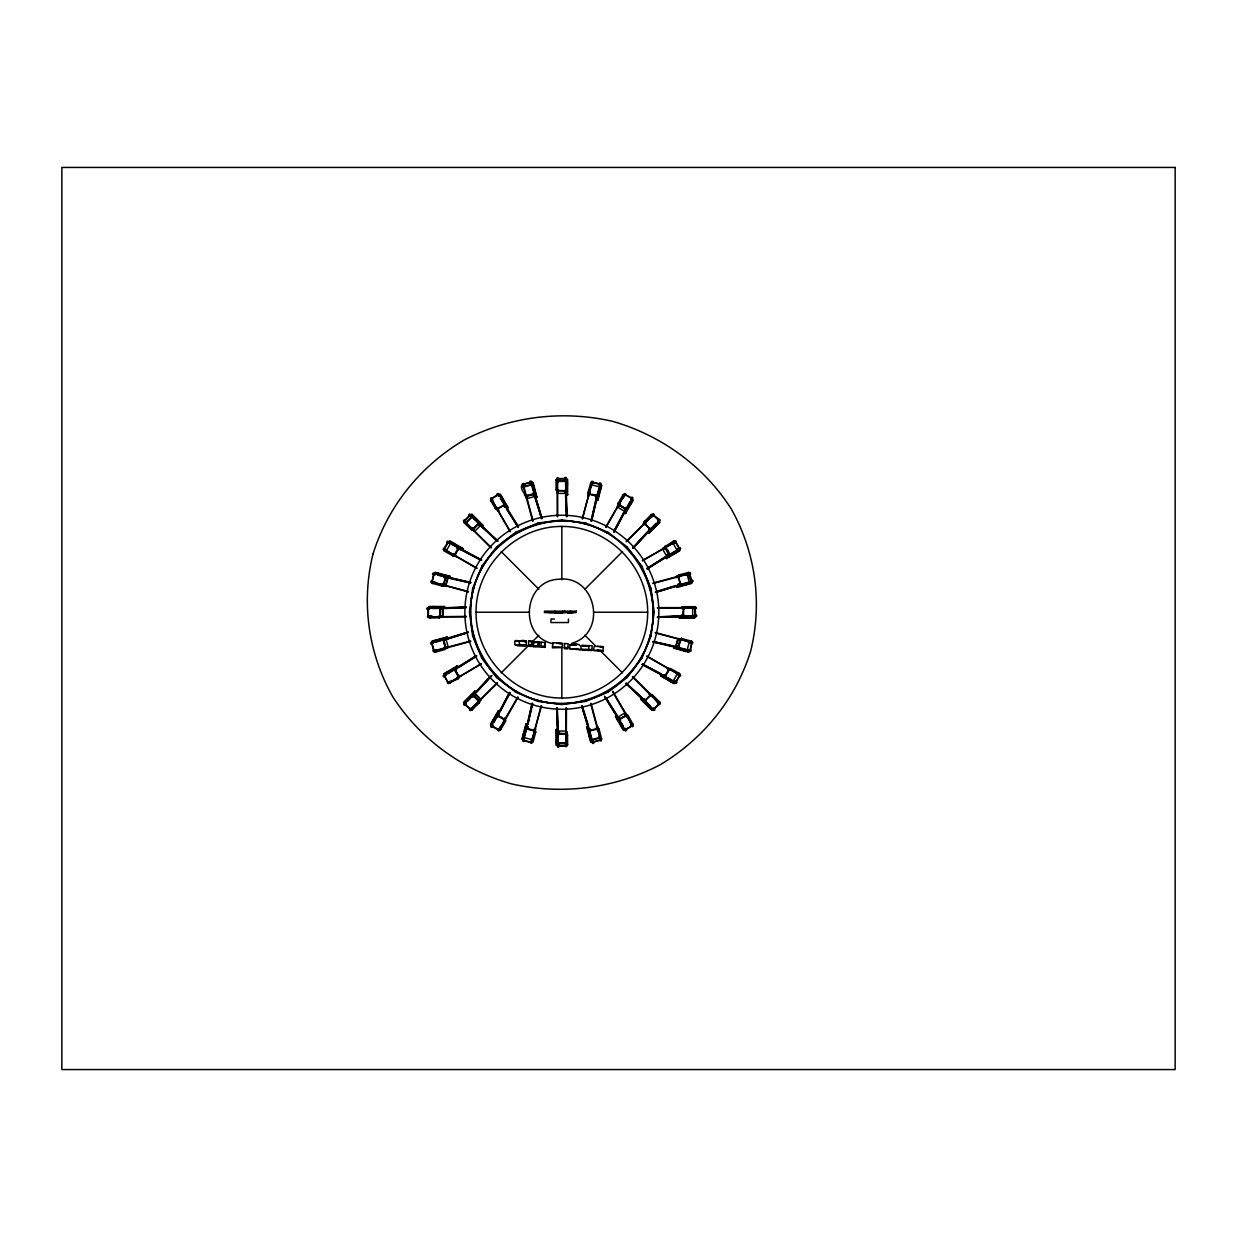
<?xml version="1.0" encoding="UTF-8"?>
<svg xmlns="http://www.w3.org/2000/svg" width="1237" height="1237" viewBox="0 0 1237 1237"><rect width="100%" height="100%" fill="white"/><g stroke="black" fill="none" stroke-linecap="round" stroke-linejoin="round"><path stroke-width="1.5" d="M465.56 704.162L465.545 702.539M466.133 703.142L464.401 705.322L463.581 704.502L474.591 693.493M474.606 695.101L475.178 694.096L472.89 696.833L472.07 696.014M650.987 529.111L649.116 530.982L648.513 530.379L650.245 528.214M648.513 530.379L649.1 529.374M657.574 521.334L659.306 519.153L660.11 519.973L658.161 521.937L658.146 520.313M428.28 608.31L428.961 606.934L444.562 606.934M695.426 616.165L694.73 617.557L679.098 617.557M448.505 683.35L481.147 663.635M481.379 664.037L448.428 683.04L444.176 675.108M535.621 732.397L535.374 731.268M674.134 542.347L675.541 541.528L679.933 549.135M499.934 730.448L498.65 730.046L517.654 697.096M618.222 503.428L618.577 504.851L626.324 509.335L632.323 498.944L624.639 494.243L631.04 497.676M440.511 607.846L440.279 616.861L440.047 607.846M440.279 616.629L439.8 617.464M440.542 616.567L438.996 618.005M683.798 606.656L695.194 606.748L695.658 616.629L683.195 616.629L684.03 606.656M683.427 607.846L684.015 606.872M470.601 640.998L433.909 650.832L435.702 652.023M691.777 580.153L689.071 572.36L678.433 575.066M519.184 644.616L526.173 645.173L526.436 641.245C517.329 637.735 516.169 646.765 526.436 645.59C523.344 645.436 512.304 648.033 515.18 640.967L519.447 641.369M545.022 647.353L533.271 646.564L533.781 641.74L545.13 642.513L544.852 646.441L541.667 646.657L545.022 647.353L545.285 643.426M544.852 646.441L537.739 645.961L538.002 642.034M539.193 646.302L539.456 642.374M540.925 646.178L541.188 642.25M569.979 648.404C567.288 641.323 584.513 642.792 580.369 649.765L569.685 648.807L577.385 648.652L580.369 649.765M588.534 646.348L581.916 645.436L592.183 645.729L591.858 650.538L581.869 649.935L588.163 650.353L581.653 649.363L588.565 649.549L588.843 645.498M594.564 646.302L603.254 646.704L602.976 650.631L596.992 650.229L603.146 651.11L593.389 650.399L594.147 646.626M556.078 480.095L557.284 478.905L566.237 478.889M567.628 744.38L566.237 745.586L556.65 745.385L556.542 729.49M492.666 726.799L498.743 730.309L500.784 729.567M618.407 505.052L618.16 503.954M622.922 494.908L625.056 494.321L623.247 494.383L618.005 503.521M479.415 702.585L479.106 701.023L479.43 702.415M445.861 647.987L444.949 649.425M458.556 676.948L459.298 676.453L458.339 678.649M688.159 572.437C692.627 574.757 684.649 571.123 691.792 581.962M677.984 576.102L680.644 584.946L678.355 575.762M440.295 607.955L440.248 617.093M535.714 732.103L533.054 741.968L531.462 742.617L541.126 705.647M588.534 493.919L597.502 496.161L600.718 484.131L591.982 481.966L582.581 518.829M440.032 617.727L429.084 618.005L428.048 616.799L466.272 616.397M695.24 607.784L694.158 606.47M695.611 607.908L694.034 607.846M541.574 705.755L531.322 742.478L533.224 741.38M466.272 616.861L428.218 616.846L428.048 607.846M664.532 546.909L673.809 540.94L675.495 541.559M644.106 522.215L644.755 521.179M644.492 521.581L644.709 523.174M476.044 612.238C475.75 566.314 515.922 526.142 561.845 526.436C607.769 526.142 647.941 566.314 647.662 612.238C647.941 658.161 607.769 698.333 561.845 698.039C515.922 698.333 475.75 658.161 476.044 612.238L529.328 612.238M598.275 496.841L588.395 493.563L588.023 492.311L591.054 482.028L600.594 484.579M677.876 576.055L678.417 575.22M443.712 585.364L443.666 585.348M443.526 585.07L442.073 586.075L431.728 583.153L433.739 573.365M680.164 639.405L681.556 638.354M496.764 714.445L505.376 720.212M566.237 490.888L556.619 490.409M468.452 591.518L431.558 581.746L432.177 582.24M655.254 632.957L692.163 642.405L689.968 651.11L691.962 641.323L681.092 638.4M505.454 721.357L505.577 720.15M557.238 516.649L557.238 478.611L566.237 478.425M557.624 478.796L557.701 516.649M567.52 734.793L567.613 744.999L566.237 746.05L566.469 707.827M618.237 503.119L618.005 504M692.132 642.73L655.378 632.509M557.238 478.704L556.093 479.477L556.078 489.233M454.474 555.846L458.958 547.759L448.165 541.528L443.696 549.29L443.99 550.852L453.453 556.109L454.907 555.629L454.226 555.104L458.556 547.527M476.987 568.046L443.805 549.151L476.755 568.448M444.516 551.161L443.959 549.475L448.567 541.76M472.627 529.22C473.4 529.652 471.962 531.307 477.575 524.241M651.064 695.256L650.415 694.684L651.358 694.792M646.704 656.43L679.933 675.155L676.423 681.417M627.468 715.156L618.732 719.517M532.652 521.102L522.818 484.363L531.462 481.858L534.678 493.888L525.802 496.424M522.076 486.095L523.205 484.193L533.101 520.993M600.888 740.113L591.054 703.374M679.175 673.315L679.701 675.448L679.701 673.624M464.463 520.978L464.323 522.88M659.367 701.595L659.568 703.745L653.368 709.961M510.061 531.771L491.043 498.82L497.228 495.047M498.975 494.568L491.398 498.882L490.78 500.676M495.774 509.242L490.548 500.289L491.151 498.557L510.464 531.539M624.948 730.309L633.267 724.975L628.118 715.481M523.266 484.332L523.406 485.693M527.689 724.557L532.142 703.637M527.967 724.403L532.59 703.745M591.1 520.731L595.739 500.073M591.549 520.839L596.188 500.181M632.215 725.748L612.47 691.607M524.333 736.185L532.096 703.219M524.782 736.309L532.544 703.343M591.162 521.133L598.924 488.167M591.595 521.256L599.373 488.29M492.311 499.176L491.476 500.042M625.102 713.78L626.417 716.671M631.396 725.299L632.231 724.434M449.974 576.767L434.589 572.746L431.883 582.148L432.718 583.617M432.007 582.472L432.424 581.375M434.481 573.705L434.063 574.803L435.486 573.983M434.496 574.587L434.713 573.782M432.563 582.612L432.811 581.73M432.749 582.658L432.734 581.467M433.491 582.859L433.708 582.055M433.708 582.921L433.893 581.777L431.141 581.034L430.847 582.163L445.258 586.013M434.821 583.23L435.037 582.411M435.409 583.385L435.625 582.565L432.038 581.514M438.099 574.061L438.331 573.164M439.924 574.54L440.156 573.659M445.32 585.163L442.351 584.05L445.475 585.209L445.104 585.982M444.408 576.38L444.114 577.493L444.516 576.396M442.166 585.194L442.459 584.08M442.614 585.302L442.831 584.498M446.464 578.112L447.624 578.112L444.887 577.694L445.181 576.581M444.995 577.725L445.289 576.612M443.217 585.472L445.985 575.994M443.526 585.549L445.768 576.597M445.66 577.895L445.954 576.782L432.811 573.272L432.517 574.385L435.269 574.803M446.341 576.272L446.572 575.375M444.145 585.719L444.361 584.9M444.671 585.859L444.903 585.055M446.851 577.895L447.856 577.292M445.877 584.266L448.026 576.241M446.31 584.39L448.459 576.365M449.201 577.03L449.433 576.133M449.928 576.272L449.68 577.169L434.744 573.164L434.991 572.267L450.098 576.318M445.305 648.884L443.495 639.405M525.926 724.001L521.875 739.107L522.772 739.339L526.823 724.233M526.374 724.109L522.323 739.216L523.483 740.252M523.421 738.69L525.756 729.969M582.132 518.72L592.384 481.997M523.746 738.056L525.988 729.675M526.22 728.794L526.9 726.243L527.72 726.459L527.333 729.103M589.74 492.666L588.889 495.867L588.116 495.496L591.935 481.239L593.049 481.533L591.92 484.517M592.569 482.415L591.518 486.017L590.714 485.801M590.049 492.743L588.92 495.712M524.426 739.989L523.591 738.597L522.88 741.272L523.993 741.566L524.411 738.814M527.735 727.619L527.72 726.459M596.389 495.264L595.77 497.63L596.791 498.233L599.064 489.775M595.987 498.016L595.971 496.857M596.481 496.114L597.502 495.573M599.296 485.662L599.713 482.909L600.826 483.203L600.1 485.878L599.28 484.487M533.657 731.732L534.384 728.995L535.636 728.825L531.771 743.236L530.658 742.942L531.771 739.973M531.137 742.061L532.173 738.458L532.992 738.69M533.951 731.825L534.817 728.608L535.59 728.98M596.883 500.243L600.935 485.136L601.816 485.383L597.78 500.475L596.93 500.073M597.332 500.367L601.368 485.26L600.208 484.224M678.402 575.592L677.891 576.597M673.778 648.203L674.01 647.307M674.273 648.343L674.505 647.446M675.232 648.111L677.381 640.086M675.68 648.234L677.83 640.209M676.624 647.384L677.242 646.363M678.804 639.421L679.02 638.617M679.345 639.575L679.561 638.756M677.118 649.1L677.366 648.203M680.164 638.926L677.922 647.879L687.865 650.538M678.263 647.492L680.551 639.019M678.835 646.302L680.984 638.895M680.876 639.977L681.092 639.173M683.535 650.817L683.783 649.935M685.36 651.311L685.607 650.415M688.298 641.106L688.081 641.91L691.669 642.962M688.653 642.065L688.87 641.261M686.829 651.219L688.978 643.194M689.983 641.555L689.813 642.699L692.55 643.441L692.859 642.312L678.448 638.462L678.603 639.699L681.355 640.426M689.999 642.42L690.215 641.616M688.437 649.672L688.22 650.492L690.88 651.203L691.189 650.09L688.437 649.672L689.597 649.672M690.957 641.817L690.973 643.008M690.895 642.745L691.127 641.864M688.994 650.708L689.21 649.889M478.951 703.296L479.569 702.415M644.647 521.287L644.4 523.715L644.663 522.725M445.444 674.536L445.737 675.696L443.635 676.917L443.047 675.928L452.046 670.732M456.128 669.696L456.53 668.135L454.242 669.464M456.948 668.877L454.814 670.469M678.247 549.939L677.953 548.78L680.072 547.558L680.644 548.548L667.176 556.341L666.882 555.166L669.681 553.558M666.743 555.599L667.563 554.779M677.83 549.213L678.649 548.378M642.328 560.454L675.541 541.729L642.544 560.84M689.859 650.6L688.916 651.775L673.732 647.709M428.327 616.397L428.512 607.846M590.482 483.095L592.291 481.92M445.691 648.915L445.165 649.363M607.553 533.085L607.908 532.235L585.859 523.096L585.503 523.962C538.342 511.005 485.94 541.249 473.57 588.58C460.612 635.756 490.873 688.159 538.203 700.513C585.364 713.471 637.766 683.226 650.136 635.895C663.094 588.719 632.834 536.317 585.503 523.962L585.627 523.035L561.969 519.927L561.845 520.839L561.737 519.927L538.08 523.035L538.203 523.962L537.848 523.096L515.798 532.235L516.154 533.085L515.597 532.358L496.655 546.878L497.228 547.604L496.485 547.048L481.966 565.974L482.693 566.546L481.842 566.19L472.72 588.224L473.57 588.58L472.658 588.456L469.534 612.114L470.462 612.238L469.534 612.361L472.658 636.019L473.57 635.895A91.399 91.399 0 0 0 607.553 691.39L608.109 692.117L627.035 677.598L626.479 676.871L627.205 677.428L641.74 658.501L640.998 657.929L641.848 658.285L650.987 636.251L650.136 635.895L651.049 636.019L654.157 612.361L653.244 612.238L654.157 612.114L651.049 588.456L650.136 588.58L650.987 588.224L641.848 566.19L640.998 566.546L641.74 565.974L627.205 547.048L626.479 547.604A91.399 91.399 0 0 1 607.553 691.39L607.908 692.241L585.859 701.379L585.503 700.513L585.627 701.441L561.969 704.549L561.845 703.637L561.737 704.549L538.08 701.441L538.203 700.513L537.848 701.379L515.798 692.241L516.154 691.39L515.597 692.117L496.655 677.598L497.228 676.871L496.485 677.428L481.966 658.501L482.693 657.929L481.842 658.285L472.72 636.251L473.555 635.756A91.368 91.368 0 0 1 607.522 533.132L608.109 532.358L627.035 546.878L626.479 547.604M626.896 510.201L618.407 504.572M665.15 676.948L669.681 668.815M675.139 682.716L679.886 675.062L646.936 656.027M479.368 702.74L471.606 710.378L465.375 704.997M679.886 675.325L678.525 674.536M531.292 742.339L522.988 740.344L531.462 742.617M443.217 585.178L442.166 585.951M472.72 529.977L479.152 523.328L470.338 514.515L464.107 521.009L490.996 547.914M626.247 715.125L618.948 719.919M653.043 709.636L659.166 703.436M499.686 711.584L509.505 692.828M500.088 711.816L509.907 693.06M613.799 531.415L623.618 512.659M614.201 531.647L624.02 512.891M493.517 722.253L509.567 692.426M493.919 722.485L509.969 692.643M613.738 531.833L629.772 501.99M614.14 532.049L630.174 502.222M523.947 485.028L522.911 485.646M527.039 497.784L526.514 494.645M599.667 737.886L600.177 741.025L601.306 740.731L600.084 736.17L599.265 736.386L600.161 740.02M599.759 739.448L600.795 738.829M678.324 575.344L679.02 574.88M448.134 543.012L449 542.177M444.64 550.171L444.408 548.965M444.794 550.264L445.088 549.089M449.278 543.306L449.696 542.579L447.299 541.203L446.727 542.193L449.278 543.306L448.583 542.904M445.815 550.836L446.14 549.692L443.681 548.269L443.093 549.274L447.191 551.64L447.608 550.898M447.067 549.444L451.227 542.239M452.201 543.321L452.649 542.533M453.84 544.28L454.288 543.476M453.237 555.135L453.824 554.13M457.211 548.254L457.798 547.249M454.18 555.676L459.824 547.202M458.494 548.996L459.082 547.991M459.592 547.589L460.04 546.8M459.221 549.414L460.087 548.579M460.35 549.707L460.782 548.981L457.69 547.202L457.118 548.192L460.35 549.707L459.669 549.305M462.143 549.073L462.607 548.269M462.592 549.321L463.04 548.532L449.649 540.801L449.201 541.59L462.731 549.414M498.233 710.888L490.409 724.434L491.213 724.897L499.021 711.352M498.635 711.12L490.811 724.666L491.661 725.949M619.01 503.536L617.356 506.397L618.593 506.567L620.015 504.108M605.651 527.148L624.639 494.243M606.037 527.379L624.948 494.166M619.737 503.954L618.083 506.83L617.433 506.273M625.118 494.8L623.185 498.001L622.458 497.568L624.809 493.486L625.814 494.058L623.958 496.64M491.537 727.217L491.213 726.088M492.635 725.949L492.187 724.403M499.037 714.862L498.588 713.316L490.811 726.784L491.816 727.371L492.929 724.82M624.376 510.742L625.891 507.495L626.896 508.082L625.102 511.159L624.67 509.613M630.777 499.655L631.891 497.104L632.896 497.691L631.504 500.088L631.071 498.526M503.691 720.367L505.113 717.908L506.273 718.202M498.573 729.675L500.521 726.49L501.248 726.908M503.954 720.522L505.624 717.646L506.35 718.078M627.7 506.675L630.36 502.083M498.743 730.309L499.547 728.918M504.742 719.919L505.191 719.145L505.423 720.723M518.056 697.328L498.882 730.99L497.892 730.418L499.733 727.835M624.67 513.123L632.494 499.578L633.298 500.042L625.474 513.587M625.072 513.355L632.586 498.944M505.577 721.248L500.351 730.217M660.651 675.943L661.115 675.155L674.505 682.886L674.041 683.674L660.496 675.866M661.099 676.206L661.548 675.402M665.32 676.871L665.893 675.881L663.341 674.768L662.924 675.495L676.407 683.272L676.979 682.283L674.861 681.061L674.01 681.896M667.269 668.475L667.686 667.748L670.562 669.403M667.825 667.825L667.516 668.985L669.975 670.408M663.62 675.897L664.47 675.062M663.65 677.675L664.114 676.886M669.232 668.629L664.748 676.716L675.541 682.948L676.283 681.881M669.403 680.999L669.866 680.195M671.042 681.943L671.505 681.154M676.098 673.577L676.515 672.835L680.597 675.201L680.025 676.206L677.443 674.351M672.48 682.236L676.639 675.031M677.613 674.443L677.891 673.639M678.897 674.211L678.603 675.387M679.067 674.304L679.299 675.51M674.706 682.298L675.557 681.463M432.502 643.704L433.29 642.297M433.507 643.101L430.924 644.121L430.615 643.008L445.645 638.972L445.629 640.178L443.279 640.812M444.856 640.379L445.861 639.792M680.427 583.663L680.721 584.776L678.046 585.503L678.062 584.297L681.2 583.462M677.83 584.684L678.835 584.096M690.2 581.375L692.782 580.354L693.076 581.467L690.416 582.194L691.205 580.787M680.335 639.065L681.541 638.524M448.134 542.053L449.418 541.203L462.963 549.012M675.572 682.422L674.366 683.319L660.728 675.464M428.327 616.846L429.703 618.005M454.366 555.243L453.531 555.738M442.537 608.558L442.583 615.237M690.988 640.859L692.117 642.374M470.338 709.636L497.197 682.762M626.494 541.713L653.383 514.592L651.652 514.283L644.415 521.504M626.169 541.389L653.368 514.515C651.188 514.917 657.264 516.37 659.568 520.731L650.755 529.529L644.121 523.112M472.611 693.957L479.307 701.642M651.079 530.518L644.4 522.834M618.407 505.036L618.438 504.062M464.169 520.762L491.321 547.589M658.424 702.616L659.445 703.791L659.955 702.322M669.743 669.047L669.031 668.784M566.237 733.819L566.762 734.144M525.555 495.759C528.848 499.16 517.282 486.93 522.988 484.162M476.09 692.117L490.424 676.531M476.415 692.442L492.063 675.448M632.942 547.62L647.291 532.034M633.267 547.945L647.616 532.358M592.245 742.617L601.661 739.618L599.141 729.119L597.425 728.299L598.646 728.84M566.438 745.911L566.237 744.427M467.385 700.822L490.594 676.16M467.71 701.147L490.919 676.484M632.772 547.991L655.997 523.328M633.112 548.316L656.321 523.653M565.541 744.921L566.701 744.597M464.524 521.04L470.663 514.839M469.936 515.953L470.972 515.365M464.834 522.076L465.421 521.024M470.941 516.525L471.544 515.922L469.596 513.973L468.777 514.793L470.941 516.525L470.385 515.953M465.653 522.895L466.256 521.875L464.262 519.865L463.442 520.684L466.782 524.024L467.37 523.421L464.787 520.731M466.906 521.535L472.781 515.659M467.23 521.875L473.106 515.984M471.73 528.972L472.534 528.153M471.513 529.652L480.126 523.004M478.394 524.411L479.198 523.591M478.982 524.998L480.033 524.411M473.879 531.121L474.467 530.085L472.457 528.075L471.637 528.895L473.987 531.23M477.822 523.839L480.002 525.57L480.59 524.983L478.719 523.096M475.719 530.348L481.595 524.473M474.869 691.066L463.798 702.121L464.463 702.771L475.518 691.715L474.745 691.189M475.194 691.39L464.138 702.446L464.617 703.915M464.138 703.745L472.936 694.947L479.585 701.364M645.791 522.632L643.456 524.967L642.853 524.38L653.399 513.834L654.218 514.638L652.208 516.649L651.311 515.922M653.368 515.18L650.662 517.762L650.059 517.159M646.023 522.849L644.013 524.859L642.962 524.272M501.171 672.913L528.647 645.436M531.23 642.853L538.853 635.23M584.854 589.245L622.52 551.563M477.683 701.626L480.142 699.616M470.338 709.311L473.044 706.714L473.632 707.317M477.899 701.843L480.25 699.508L480.729 700.204M470.323 709.883L497.521 683.087M480.853 700.096L470.292 710.641L469.488 709.837L471.483 707.827L472.519 708.43M648.513 533.085L659.568 522.029L659.074 520.561M648.837 533.41L659.893 522.354L659.244 521.705L648.188 532.76L648.961 533.286M641.446 698.704L640.797 699.353L651.729 710.285L652.378 709.636L641.323 698.58M646.363 701.116L645.544 701.936L646.441 701.209L644.152 698.92L643.101 699.508L654.11 710.502L654.93 709.682L653.198 707.966L652.162 708.554M649.827 693.354L649.116 693.833L651.466 696.184M643.673 700.065L644.724 699.477M643.58 701.472L650.971 694.514M651.265 694.792L644.632 701.317M645.791 700.559L644.972 701.379L645.884 700.637M656.924 700.451L656.321 701.054L658.919 703.745M658.873 702.4L658.285 703.451M652.719 709.11L653.77 708.538L652.981 709.373M658.594 703.76L659.336 702.863M428.76 609.145L429.888 607.985M429.888 608.836L427.121 609.145L427.121 607.985L435.362 607.846M441.563 609.145L442.691 607.985L439.924 607.985M442.691 608.836L439.924 609.145M693.818 616.49L694.143 615.33L696.57 615.33L696.57 616.49L681.015 616.49L681.34 615.33L683.767 615.33M681.015 615.639L682.144 615.33M693.818 615.639L694.931 615.33L694.854 616.49M470.168 515.009L471.637 514.515L482.693 525.57M653.399 709.59L652.131 710.007L640.998 698.905M665.367 545.826C662.352 550.017 668.382 545.733 669.526 555.135M651.203 514.716L652.904 514.731L659.244 521.055M472.488 709.76L470.802 709.744L464.463 703.42M675.448 541.852L673.407 541.172M675.201 541.466L679.53 549.367M442.908 585.921L441.856 586.013M454.505 668.088L458.973 677.242M669.202 556.403L669.109 554.856M669.82 668.707L663.975 677.319M497.305 509.35L495.341 508.593M678.881 574.958L679.175 574.818M526.158 495.728L534.57 493.439M458.602 678.51L448.644 683.458M600.703 740.314L600.301 738.783M557.408 490.934L557.47 490.424M458.339 667.191L476.23 655.857M458.571 667.593L476.461 656.259M647.245 568.216L665.135 556.882M647.477 568.618L665.367 557.284M447.67 673.345L476.477 655.533M447.902 673.748L476.709 655.935M646.982 568.541L675.804 550.728M647.229 568.943L676.036 551.13M592.616 483.11L591.425 483.126M531.075 741.365L532.281 741.35L531.338 741.288M626.169 547.372L627.035 546.878M497.568 494.707L497.444 493.857M491.089 499.377L492.094 498.805M497.985 495.434L499.145 495.14M491.383 499.872L492.171 499.408M498.82 496.253L499.547 495.836L498.171 493.439L497.166 494.011L498.82 496.253L498.418 495.558M492.048 501.047L492.914 500.212L491.491 497.753L490.486 498.341L492.852 502.423L493.578 502.006M492.836 502.021L497.753 510.541M501.341 497.738L502.145 497.274M502.284 499.377L503.088 498.913M496.346 508.484L497.289 507.804L498.712 510.262L497.877 511.113M504.619 504.619L496.13 509.134M496.887 509.412L504.974 504.959L498.743 494.166M503.969 505.794L504.959 505.222M505.608 505.129L506.412 504.665M504.387 506.521L505.546 506.227M498.681 510.835L497.954 511.252L496.284 508.376M503.567 505.098L504.789 507.216L505.948 506.923L501.573 499.331M507.093 507.68L507.881 507.216M507.34 508.129L508.144 507.665L500.413 494.274L499.609 494.738L507.433 508.268M457.427 665.862L443.882 673.686L444.346 674.474L457.891 666.666M457.659 666.264L444.114 674.088L444.207 675.634M665.707 546.677L662.831 548.331L663.264 549.058L666.125 547.403M670.207 544.079L675.758 540.878L676.33 541.883L673.438 543.182M675.371 542.162L672.093 543.971L671.66 543.229M666.279 547.682L663.836 549.089L662.97 548.254M445.861 675.263L445.042 676.098L444.531 675.062M457.412 676.794L459.87 675.387L460.86 676.144L457.999 677.799M459.314 677.041L454.567 669.109L443.774 675.34L448.165 682.948L449.557 682.128M665.815 557.81L679.36 550.001L679.824 550.79L666.279 558.614M666.047 558.212L679.592 550.403L679.577 549.012M615.562 716.811L616.366 716.347M615.81 717.259L616.614 716.795M616.66 717.785L623.85 713.625M619.474 720.537L620.541 720.073L618.485 717.135L617.758 717.553L625.535 731.036L626.54 730.464L625.319 728.346L624.159 728.639M625.829 713.362L625.025 713.641L626.68 716.517M618.16 718.249L619.32 717.955M617.294 719.81L618.098 719.346M619.737 718.682L619.861 719.532M626.943 715.141L617.742 719.656M620.618 725.562L621.422 725.098M621.562 727.201L622.366 726.737M630.855 722.052L630.128 722.47L631.921 725.763M631.643 723.429L630.793 724.263L632.215 726.722L633.205 726.134L612.872 691.375M624.546 729.335L625.675 728.98M631.519 725.068L632.323 724.604M624.731 729.907L632.478 725.423L632.988 723.939M625.133 730.34L626.138 729.768M472.503 529.838L471.189 529.591M498.465 494.599L500.011 494.506L507.819 508.036M504.464 504.99L506.01 504.897M625.242 729.876L623.742 730.046L615.871 716.439M695.333 607.645L657.435 607.614M497.259 509.149L496.284 509.149M626.432 715.342L627.747 715.388M571.958 643.255C607.599 633.019 596.265 575.22 559.387 579.21C523.297 579.72 517.886 636.792 553.326 643.766M450.299 683.303L448.567 682.839M444.98 649.533L435.099 652.162L433.8 651.28M452.928 555.97L453.732 555.861M443.712 638.4L445.66 648.389M472.72 636.251L473.57 635.895M679.994 586.075L680.304 584.56M573.52 645.095L575.19 645.08M535.111 731.036L526.591 728.655M588.395 492.991L589.121 494.259L588.534 493.671M447.5 638.802L467.849 632.215M447.763 638.972L467.973 632.664M655.734 591.812L675.943 585.503M655.857 592.26L676.067 585.951M435.749 641.725L468.174 631.968M435.872 642.158L468.297 632.416M655.394 592.075L687.834 582.318M655.517 592.508L687.958 582.751M530.178 482.074L531.292 481.781M531.57 482.306L522.834 484.456M530.41 482.956L531.523 482.662L530.379 482.847L531.802 483.682L531.09 481.007L529.962 481.301L530.982 483.899M522.864 485.461L523.746 485.229M530.781 483.126L531.585 482.909M523.112 486.388L523.916 486.172M523.978 486.388L523.174 486.605L524.256 486.187L523.514 483.451L522.401 483.744L523.622 488.306L524.442 488.089M524.983 486.218L533.008 484.069M525.091 486.667L533.132 484.517M523.467 487.718L524.287 487.502M533.039 485.971L533.936 485.739M533.534 487.795L534.415 487.564M526.545 494.769L525.431 495.063L526.266 498.155L527.07 497.939M525.555 495.511L526.374 495.295M533.487 494.444L534.6 494.135M535.25 494.212L536.147 493.98M525.957 497.042L526.776 496.826M526.112 497.583L526.916 497.351M533.704 495.248L534.91 495.264M533.07 492.898L533.905 496.022L535.111 496.037L534.183 492.589M528.199 498.264L536.224 496.099M536.008 497.073L536.904 496.841M536.147 497.568L537.044 497.32M447.098 637.009L432.007 641.06L432.239 641.941L447.346 637.905M447.222 637.457L432.115 641.508L431.806 643.024M679.144 575.793L675.928 576.643L676.144 577.463M652.981 583.044L689.674 573.21M688.406 573.782L689.968 573.365M653.105 583.477L689.798 573.659M444.269 647.569L447.407 647.059M434.063 650.538L437.697 649.657L437.913 650.461L433.352 651.683L433.058 650.569L435.795 649.842L436.383 650.878M444.346 647.879L447.547 647.013L447.624 647.863M681.386 584.606L689.859 582.333M435.3 650.693L433.739 651.11L431.466 642.637M681.85 584.622L692.241 581.838M434.017 651.265L470.725 641.431M444.562 648.683L447.763 647.832M676.361 586.57L691.468 582.534L691.699 583.416L676.593 587.467L676.531 586.524M676.484 587.018L691.576 582.983L691.885 581.452M586.663 727.155L587.56 726.908M586.802 727.65L587.683 727.402M590.42 730.804L589.786 728.454L588.596 728.438L592.616 743.468L593.729 743.174L593.095 740.824L591.904 740.808M597.486 726.475L596.45 727.078L597.177 729.83M588.797 729.212L590.003 729.227M596.775 727.124L597.595 726.908M596.93 727.65L597.734 727.433M587.56 730.495L588.456 730.263M589.09 730.34L590.219 730.031M597.084 728.268L597.904 728.052M589.013 730.588L597.981 728.361M598.801 728.933L589.353 730.727M597.332 729.181L598.151 728.964M589.508 731.887L590.621 731.577M589.276 736.912L590.173 736.68M589.771 738.736L590.668 738.504M599.419 736.974L600.239 736.757M590.575 739.958L598.615 737.809M590.698 740.406L598.723 738.257M599.775 738.303L600.594 738.087M599.945 739.247L600.842 739.015M592.106 741.566L593.312 741.597L592.167 741.813M592.121 742.169L600.78 739.85L601.63 738.381M651.358 694.56L652.363 694.838M531.075 482.198L532.59 482.507L536.642 497.614M592.631 742.277L591.147 742.045L587.065 726.861M526.142 496.145L535.698 494.104M526.127 641.941L519.37 640.72M682.731 617.557L683.381 607.382M567.752 613.336L573.458 612.593M533.534 642.637L536.951 642.39L533.781 641.74M533.271 646.564L536.688 646.317L533.503 645.668L537.739 645.961M444.732 608.078L465.885 607.197M444.732 608.542L465.885 607.661M657.821 616.815L678.974 615.933M657.821 617.278L678.974 616.397M556.001 612.593L548.888 612.593M432.409 608.078L466.272 607.042M432.409 608.542L466.272 607.506M657.435 616.969L691.282 615.933M657.435 617.433L691.297 616.397M653.059 515.798L652.007 515.21M470.648 708.677L471.684 709.265L470.895 708.739M564.938 478.317L566.098 478.317M564.938 479.121L566.098 479.121L564.938 479.229L566.098 480.281L566.098 477.513L564.938 477.513L565.247 480.281M565.247 479.477L566.098 479.477M557.006 479.693L557.918 478.889M557.006 480.652L557.841 480.652M557.006 480.884L557.841 480.884M558.846 480.977L567.164 480.977M557.006 481.038L558.15 480.745L558.15 477.915L557.006 477.915L557.006 482.631L557.841 482.631M558.846 481.425L567.164 481.425M557.006 482.028L557.841 482.028M566.701 482.817L567.628 482.817M566.701 484.703L567.628 484.703M557.006 490.084L557.841 490.084M557.006 490.718L565.958 490.672M557.006 491.043L557.841 491.043M564.938 491.12L566.098 491.12M557.006 491.677L557.841 491.677M557.006 492.233L557.841 492.233M564.938 491.955L566.098 492.28M564.938 490.316L564.938 492.743L566.098 493.084M558.846 493.424L565.495 493.424M566.701 494.305L567.628 494.305M566.701 494.815L567.628 494.815M444.609 606.47L428.961 606.47L428.961 607.382L444.562 607.382M684.571 608.542L681.742 608.542L681.262 607.382L684.571 607.382L684.463 608.542M657.435 608.078L695.38 608.078M695.194 608.31L694.39 607.382M427.121 608.836L427.925 608.836M439.924 608.836L440.728 608.836M594.378 612.238L647.662 612.238M695.766 615.639L696.57 615.639M439.12 615.933L441.965 615.933L442.289 617.093M428.512 616.165L432.239 616.242L432.239 617.093L427.523 617.093L427.523 615.933L430.368 615.933L430.662 617.093M439.12 616.242L442.444 616.242L442.444 617.093L439.12 617.093M428.048 616.629L429.656 616.629M681.695 617.093L694.73 617.093L694.73 618.005L679.098 618.005L679.268 617.093L679.778 618.005M554.454 619.026L550.96 619.026L550.96 622.551L568.432 622.551L568.432 619.026M556.078 729.66L557.006 729.66M556.078 730.17L557.006 730.17M556.542 731.052L564.861 731.052M558.753 734.159L558.753 731.732L557.609 731.407L557.609 746.962L558.753 746.962L558.753 744.519L557.609 744.195M565.85 731.639L566.701 731.639L566.701 734.964M566.701 731.794L565.541 732.118L565.541 734.964M557.609 732.196L558.753 732.52M565.85 732.242L566.701 732.242M565.85 732.799L566.701 732.799M556.078 733.124L557.006 733.124M557.609 733.355L558.753 733.355M565.85 733.433L566.701 733.433M567.628 735.242L566.762 733.912L556.542 733.124M557.47 734.051L566.237 734.051M565.85 734.391L566.701 734.391M557.609 734.964L558.753 734.84M565.541 734.84L566.701 734.84M556.078 739.772L557.006 739.772M556.078 741.659L557.006 741.659M565.85 741.844L566.701 741.844L566.701 746.56L565.541 746.56L565.541 743.731L566.701 743.437M565.85 742.447L566.701 742.447M556.542 743.05L564.861 743.05M556.542 743.499L564.845 743.499M565.85 743.592L566.701 743.839M566.701 744.782L565.773 745.586M557.609 744.999L558.753 745.323L557.609 745.354M565.541 745.354L566.701 745.354M566.237 746.05L557.47 746.05L557.47 733.587L566.933 733.742L567.443 734.654M557.609 746.158L558.753 746.158M627.004 714.924L627.515 714.986M670.253 668.367L679.577 673.547M565.773 478.657L567.164 479.353L567.164 494.986M600.27 647.198L603.532 647.106L600.672 646.642M598.43 646.317L597.347 646.332M599.868 646.503L603.254 646.704M593.389 650.399L602.976 650.631M514.917 644.894L526.173 645.173M528.756 641.292L532.312 641.539M562.572 643.627L556.743 643.225L561.706 643.781M528.493 644.987L532.065 645.219M552.522 646.611L562.325 647.291M564.335 647.43L567.907 647.662M528.477 645.219L532.049 645.451M528.477 645.327L532.034 645.559M588.58 649.425L591.904 649.641M570.257 644.492L576.736 644.972L569.948 644.879L570.798 645.111M521.813 641.354L515.767 640.58L526.436 641.245M651.868 694.498L652.347 694.73M665.058 547.372L664.733 546.97M516.587 641.369L515.18 640.967M583.168 646.302L582.132 646.008L585.998 646.332M449.789 577.895L470.462 582.534M449.68 578.344L470.338 582.983M653.368 641.493L674.026 646.131M653.244 641.941L674.242 646.425M437.898 574.71L470.864 582.488M437.79 575.159L470.756 582.936M652.95 641.539L685.917 649.317M652.842 641.988L685.808 649.765M674.907 542.703L674.057 541.852M450.268 681.293L447.377 682.592L447.949 683.597L452.031 681.247L451.613 680.505M448.784 681.788L449.649 682.623L449.031 681.912M591.595 482.507L592.739 482.693M599.265 484.564L600.409 484.749M599.497 484.889L600.316 485.105M591.472 482.956L592.368 483.188M591.224 483.868L592.044 484.084M591.116 484.255L591.982 484.316M592.801 485.105L600.842 487.27M590.869 485.213L591.688 485.43M600.038 488.476L600.919 488.723M599.543 490.316L600.44 490.548M596.605 494.491L597.718 494.8M596.574 494.614L597.687 494.908M588.781 492.991L589.601 493.223M592.523 494.352L597.61 495.712M596.188 496.037L597.301 496.346M597.827 496.733L598.708 496.965M588.364 494.537L589.183 494.754M588.224 495.063L589.044 495.279M596.188 497.243L597.007 497.46M597.054 499.578L597.95 499.825M678.232 639.266L681.432 640.132M678.819 646.781L676.067 646.363L676.84 646.58M675.85 647.183L677.752 647.693M678.417 647.863L687.664 650.353M431.466 581.838L468.328 591.966M673.84 647.276L688.947 651.311L688.715 652.208L673.608 648.157M525.88 724.171L526.776 724.403M525.756 724.65L526.637 724.897M526.699 727.016L527.519 727.232M534.662 729.196L535.482 729.413M534.523 729.722L535.327 729.954M524.983 727.511L525.88 727.743M526.204 728.315L535.173 730.557M526.081 728.763L532.869 730.572M526.189 728.902L527.302 729.212M534.106 731.253L534.925 731.484M523.266 733.928L524.163 734.159M522.772 735.752L523.668 736M532.018 739.046L532.838 739.262M522.864 737.206L530.905 739.37M531.724 740.159L532.575 740.221M531.663 740.391L532.482 740.607M523.39 739.37L524.194 739.587M530.967 741.783L532.111 741.968M471.513 529.915L463.906 522.431L464.138 521.055M652.193 694.684L659.8 702.044M557.098 490.857L556.48 490.532M600.455 740.236L590.606 703.497M462.499 550.063L481.255 559.897M462.267 550.465L481.023 560.299M642.668 664.176L661.424 674.01M642.451 664.578L661.501 674.304M451.83 543.909L481.672 559.959M451.613 544.311L481.44 560.346M642.266 664.13L672.093 680.164M642.034 664.532L671.861 680.566M689.055 574.324L688.452 573.303M434.635 650.152L435.254 651.172M623.835 495.187L624.731 495.48M630.762 502.578L631.566 503.042M629.819 504.217L630.607 504.681M620.479 505.438L626.556 508.948M626.494 509.969L627.298 510.433M618.655 507.85L625.86 512.01M625.01 512.535L625.814 512.999M624.762 512.968L625.566 513.432M450.191 542.873L456.298 546.383M443.774 549.135L445.181 549.939M498.14 711.043L498.944 711.507M497.892 711.476L498.681 711.94M496.408 714.043L497.212 714.507M497.614 715.017L498.604 715.589M497.382 715.141L505.052 719.625M497.15 715.527L503.227 719.037M496.872 716.3L497.815 716.981L499.315 713.734M493.084 719.795L493.888 720.259M492.14 721.434L492.945 721.898M498.975 728.995L499.872 729.289M498.542 729.273L499.547 729.845M491.383 725.531L499.485 729.954M524.828 495.666L524.488 495.063M535.173 730.804L535.42 731.624M445.768 647.956L443.511 641.214M481.982 526.467L497.552 540.816M481.657 526.807L497.228 541.141M626.479 683.334L642.049 697.668M626.154 683.659L641.725 698.008M473.261 517.762L497.939 540.986M472.936 518.102L497.614 541.311M626.092 683.164L650.755 706.389M625.767 683.489L650.43 706.714M652.471 514.762L653.368 515.489M483.033 525.246L471.962 514.19L471.312 514.839L482.368 525.895M632.71 676.562L660.264 703.791L659.445 704.611L657.435 702.152M632.385 676.886L659.244 703.745M651.25 696.4L649.224 693.942M501.171 551.563L538.853 589.245M584.854 635.23L595.043 645.436M600.332 650.724L622.52 672.913M472.24 528.292L474.591 530.642M474.08 692.488L479.971 698.379M473.756 692.813L479.631 698.689M473.199 694.885L474.018 695.704M472.611 695.271L477.575 700.235M472.627 695.441L473.446 696.261M472.147 695.936L472.967 696.756M464.153 703.93L464.973 704.75M535.312 730.928L535.621 731.701M588.271 493.439L588.132 492.558M434.094 650.894L431.914 642.513M506.892 508.716L518.226 526.606M506.49 508.964L517.824 526.838M605.867 697.637L617.201 715.512M604.445 696.245L616.815 715.759M500.738 498.063L518.55 526.869M500.336 498.295L518.148 527.101M605.542 697.374L623.371 726.181M605.156 697.606L622.969 726.413M674.613 541.528L675.294 542.471M674.211 541.76L674.675 542.564M673.624 544.234L677.783 551.439M676.361 551.733L676.825 552.522M674.722 552.676L675.186 553.48M668.985 553.96L669.557 554.949M664.733 547.249L669.14 555.367M668.289 554.362L668.877 555.351M668.97 556.001L669.433 556.789M663.233 550.233L667.392 557.439M666.403 557.47L666.867 558.274M665.97 557.732L666.434 558.521M631.751 724.526L632.555 725.918M491.151 498.557L491.955 499.949M616.273 716.208L624.097 729.737L623.293 730.201L615.469 716.671M457.273 665.954L457.736 666.743M456.84 666.202L457.303 667.006M454.273 667.686L454.737 668.475M454.165 669.341L457.675 675.417M448.521 670.995L448.985 671.799M446.882 671.954L447.346 672.742M450.655 682.035L450.237 681.309L450.515 682.113M444.439 675.124L445.011 676.129M556.263 490.285L556.093 489.388M535.559 498.032L541.868 518.241M535.111 498.155L541.435 518.365M582.271 706.111L588.596 726.32M581.823 706.234L588.147 726.444M532.374 486.126L542.131 518.566M531.925 486.249L541.682 518.69M582.024 705.786L591.781 738.226M581.576 705.91L591.332 738.35M692.009 580.57L692.303 581.684M690.973 581.158L691.189 581.978M688.622 573.241L688.87 574.138M687.324 573.597L687.896 574.633L690.633 573.906L690.339 572.793L685.777 574.014L686.009 574.818M687.416 575.483L689.581 583.508M686.365 573.86L686.581 574.664M686.164 574.107L676.67 576.643M688.112 583.431L688.36 584.312M686.288 583.91L686.52 584.807M679.02 575.823L679.438 576.906L676.701 577.633L676.082 576.612M678.587 575.947L678.804 576.751M679.871 585.642L680.118 586.524M677.056 576.349L677.273 577.169M676.515 576.488L676.732 577.308M678.603 584.482L678.819 585.287M677.01 586.4L677.257 587.297M537.074 497.49L533.039 482.384L532.142 482.631L536.193 497.738M598.291 729.521L597.44 726.32L596.621 726.536L597.486 729.737M531.941 484.224L533.765 491.027M587.513 726.753L591.564 741.844L590.668 742.092L586.616 726.985M446.944 637.055L447.175 637.952M446.449 637.179L446.681 638.076M445.722 637.859L447.871 645.884M444.872 639.189L445.088 639.993M446.974 647.167L447.191 647.987M446.433 647.307L446.65 648.126M443.588 637.952L443.836 638.849M443.758 639.483L444.052 640.596M445.815 647.477L446.047 648.296M444.903 647.724L445.119 648.544M437.171 639.668L437.419 640.565M435.347 640.163L435.579 641.044M437.125 649.812L437.341 650.616M435.996 650.105L436.228 650.925M435.78 650.167L435.996 650.987M432.517 642.498L432.734 643.317M434.836 650.337L435.084 651.234M432.161 642.591L432.471 643.704M431.388 642.792L431.698 643.92M566.02 495.109L566.886 516.277M565.556 495.125L566.422 516.277M557.284 708.198L558.15 729.366M556.82 708.213L557.686 729.366M566.02 482.801L567.041 516.649M565.556 482.801L566.577 516.664M557.129 707.811L558.15 741.674M556.665 707.827L557.686 741.674M695.766 615.33L695.766 616.49M694.978 607.382L695.194 616.629M694.854 607.382L694.854 608.542M694.606 615.639L694.606 616.49M693.447 607.382L693.447 608.233M693.215 607.382L693.215 608.233M693.045 607.382L693.338 608.542L696.168 608.542L696.168 607.382L691.452 607.382L691.452 608.233M692.658 609.238L692.658 617.557M692.055 607.382L692.055 608.233M691.267 617.093L691.267 618.005M689.38 617.093L689.38 618.005M684.463 615.33L684.571 616.49M683.999 607.382L683.999 608.233M683.659 615.33L683.767 616.49M683.04 607.382L683.04 608.233M682.731 617.093L682.731 618.005M682.407 607.382L682.407 608.233M681.85 607.382L681.85 608.233M681.819 615.639L681.819 616.49M681.417 607.382L681.417 608.233M570.86 611.171L570.86 612.593M567.628 479.353L567.628 494.986M566.701 479.353L566.701 494.986M566.005 707.827L566.005 745.818M565.247 477.513L565.247 478.317M565.247 490.316L565.247 491.12M565.247 492.28L565.247 493.084M564.66 611.171L564.66 612.593M562.82 611.171L562.82 612.995L554.856 612.995L554.856 611.171M561.845 526.436L561.845 579.72M561.845 646.549L561.845 698.039M558.444 731.407L558.444 732.196M558.444 733.355L558.444 734.159M558.444 744.195L558.444 744.999M558.444 746.158L558.444 746.962M558.15 489.512L558.15 492.357L557.006 492.836L557.006 489.512M557.47 478.425L557.47 480.049M557.006 729.49L557.006 745.122L556.078 745.122L556.078 729.49M443.928 606.47L443.928 607.382M443.047 608.589L443.047 615.237M441.887 607.985L441.887 608.836M441.841 616.242L441.841 617.093M441.284 616.242L441.284 617.093M440.728 607.985L440.728 609.145M440.65 616.242L440.65 617.093M439.707 616.242L439.707 617.093M434.326 606.47L434.326 607.382M432.424 606.47L432.424 607.382M431.651 616.242L431.651 617.093M430.491 616.242L430.491 617.093M430.26 616.242L430.26 617.093M429.301 616.165L429.486 617.093M429.084 607.985L429.084 608.836M427.925 607.985L427.925 609.145M528.771 641.06L528.415 646.224L531.972 646.472L532.327 641.292L528.771 641.06M552.784 642.699L552.429 647.863L562.294 647.554L562.588 643.364L552.784 642.699M564.613 643.503L564.258 648.667L567.829 648.915L568.17 643.735L564.613 643.503M576.457 649.069L573.319 649.054L576.457 649.069M373.017 553.99C361.065 602.249 368.178 653.09 392.546 696.4C420.054 739.185 462.483 769.816 511.252 783.825C561.397 795.221 613.892 788.711 659.599 765.084C702.863 739.479 735.69 699.245 750.673 651.126C762.641 602.867 755.529 552.027 731.144 508.716C703.652 465.932 661.223 435.3 612.454 421.291C562.309 409.895 509.799 416.405 464.107 440.032C420.827 465.638 388.016 505.871 373.017 553.99M597.332 728.485L597.332 728.485M444.717 548.872L444.145 549.877L444.81 548.934M453.716 554.083L453.144 555.073L456.02 556.727L456.175 555.49L453.716 554.083M585.58 645.621L588.596 645.915L585.58 645.621M585.302 649.549L588.317 649.842L585.302 649.549M1175.15 167.428L61.85 167.428L61.85 1069.572L1175.15 1069.572L1175.15 167.428M558.15 479.121L557.006 479.121L558.15 479.229M576.318 611.171L544.466 611.171L544.466 612.593L576.318 612.593L576.318 611.171M493.269 680.814A96.981 96.981 0 0 0 655.533 637.333A96.981 96.981 0 0 0 536.75 518.55A96.981 96.981 0 0 0 493.269 680.814"/></g></svg>
